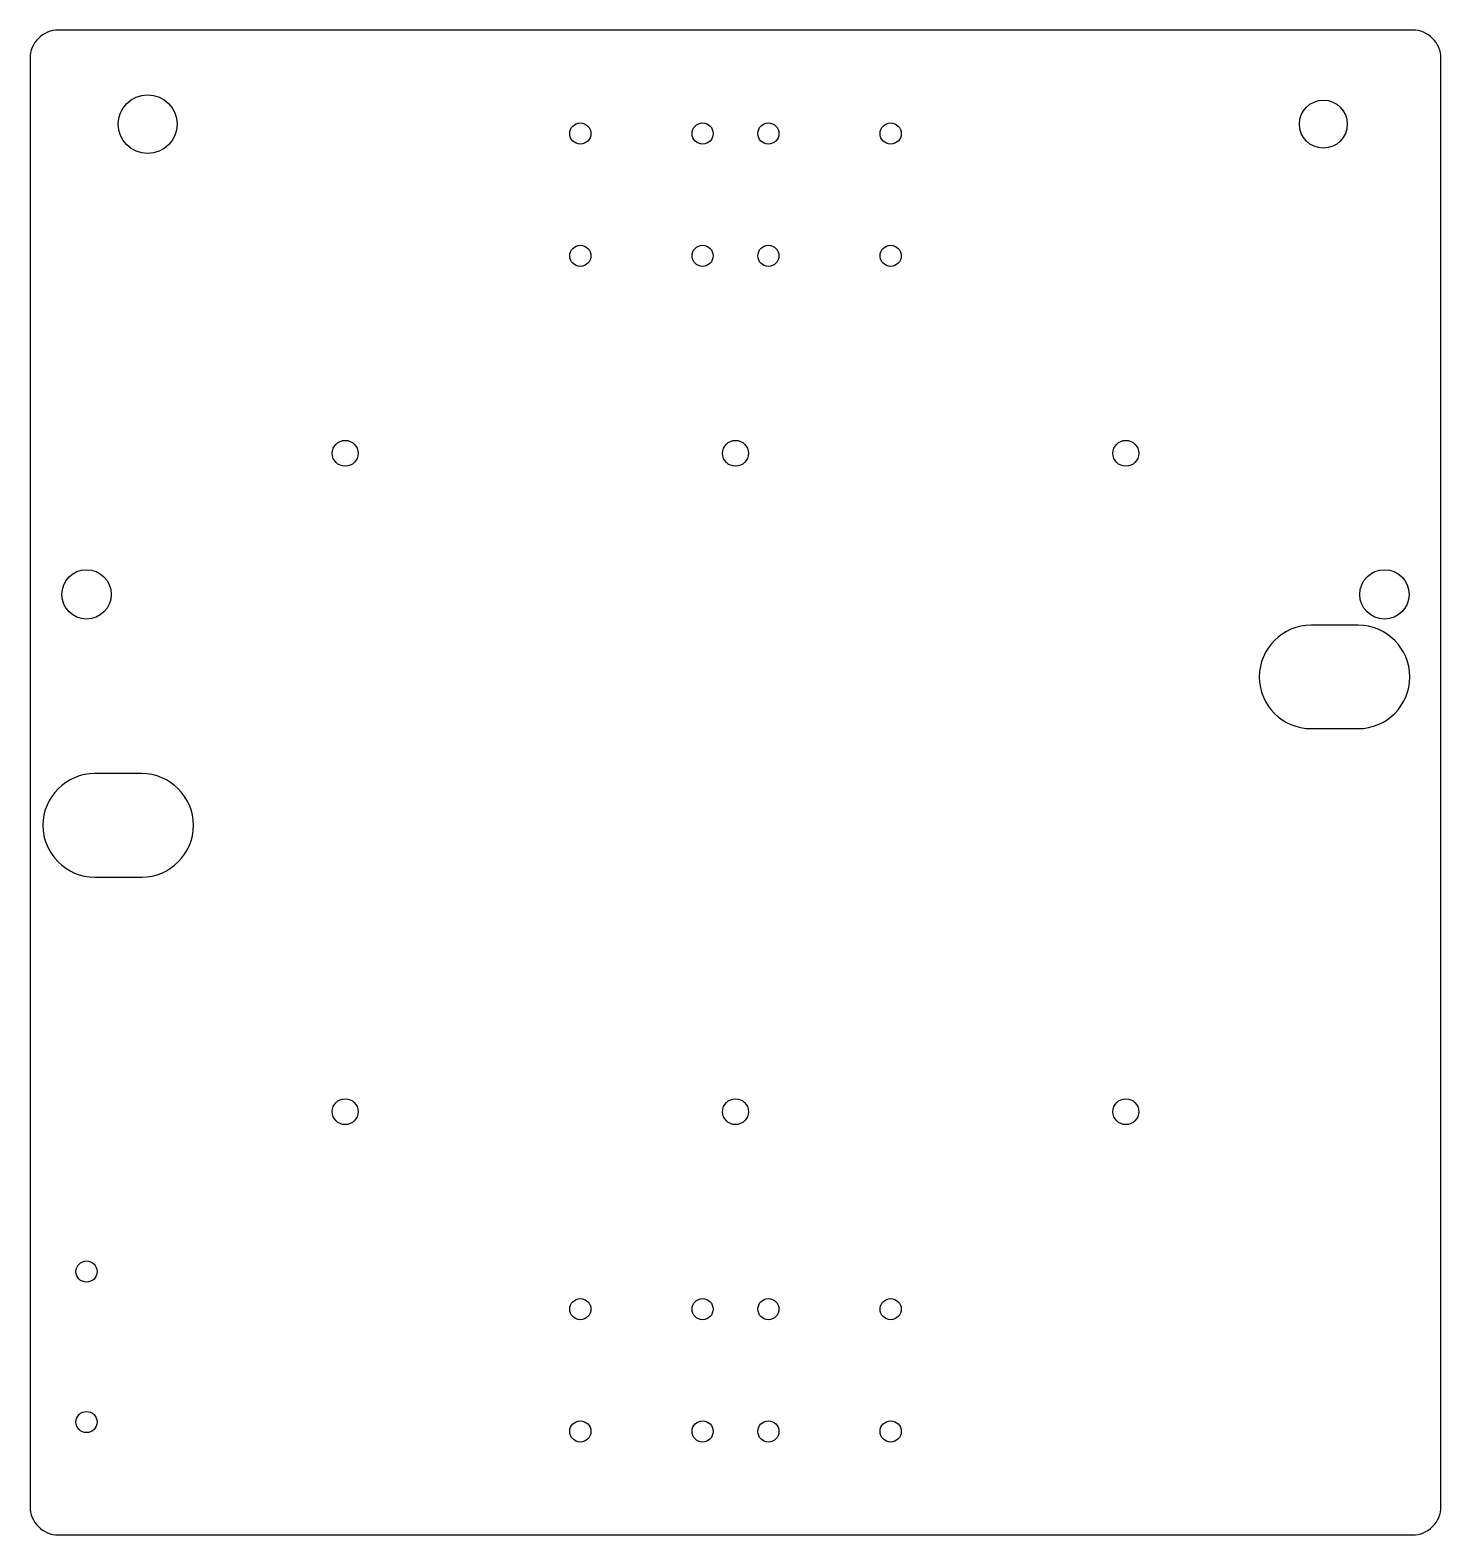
# Model space of a CAD drawing. Header units: millimetres. Extents: x 0 to 300, y 0 to 320.
import ezdxf

# ---------------------------------------------------------------- set-up
doc = ezdxf.new("R2010")
doc.units = ezdxf.units.MM

msp = doc.modelspace()

# ---------------------------------------------------------------- linework, layer by layer
for points in [[(6, 0), (294, 0, 0.414214), (300, 6), (300, 314, 0.414214), (294, 320), (6, 320, 0.414214), (0, 314), (0, 6, 0.414214)], [(272.39, 171.45), (282.39, 171.45, 1), (282.39, 193.45), (272.39, 193.45, 1)], [(13.73, 139.89), (23.73, 139.89, 1), (23.73, 161.89), (13.73, 161.89, 1)]]:
    msp.add_lwpolyline(points, format="xyb", close=True)
for centre, radius in [((25, 300), 6.25), ((275, 300), 5.1), ((117, 298), 2.25), ((143, 298), 2.25), ((157, 298), 2.25), ((183, 298), 2.25), ((117, 272), 2.25), ((143, 272), 2.25), ((157, 272), 2.25), ((183, 272), 2.25), ((67, 230), 2.75), ((150, 230), 2.75), ((233, 230), 2.75), ((12, 200), 5.25), ((288, 200), 5.25), ((67, 90), 2.75), ((150, 90), 2.75), ((233, 90), 2.75), ((12, 56), 2.25), ((117, 48), 2.25), ((143, 48), 2.25), ((157, 48), 2.25), ((183, 48), 2.25), ((12, 24), 2.25), ((117, 22), 2.25), ((143, 22), 2.25), ((157, 22), 2.25), ((183, 22), 2.25)]:
    msp.add_circle(centre, radius)

doc.saveas('drawing.dxf')
